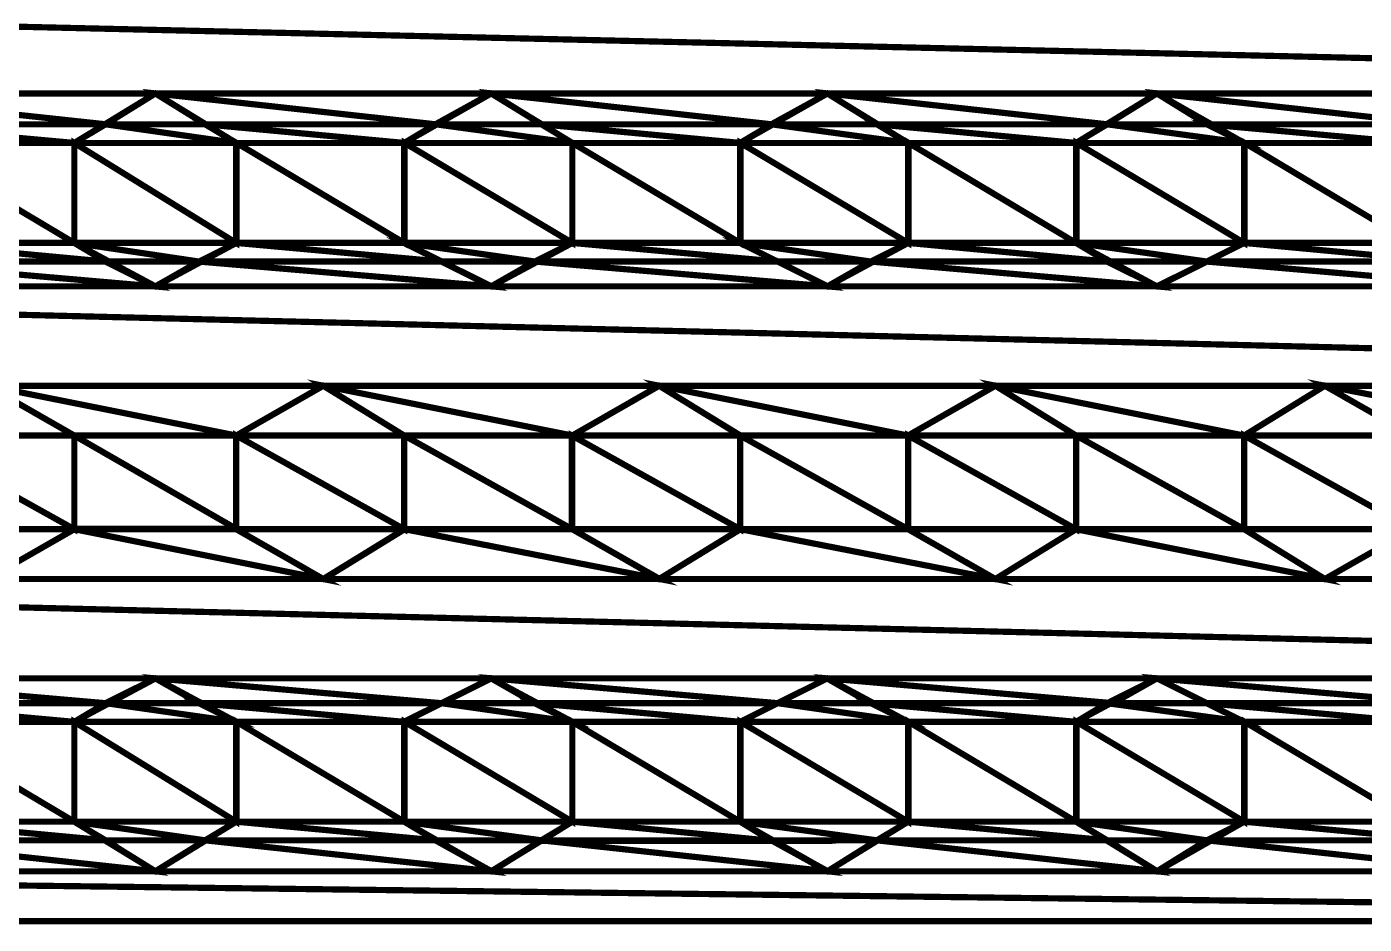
# Model space of a CAD drawing. Header units: metres. Extents: x -593 to 248, y 430 to 1024.
# Drawn here: x -480.43 to -471.31, y 573.08 to 579.19 of the extents above; entities that cross this region are included whole.
import ezdxf

# ---------------------------------------------------------------- set-up
doc = ezdxf.new("R2010")
doc.units = ezdxf.units.M
doc.header["$MEASUREMENT"] = 0
for name, color, linetype in [('C00-00-00-BLACK', 7, 'Continuous'), ('C62-64-65', 252, 'Continuous'), ('C93-95-97', 253, 'Continuous')]:
    doc.layers.add(name, color=color, linetype=linetype)

msp = doc.modelspace()

# ---------------------------------------------------------------- linework, layer by layer
at = {"layer": 'C00-00-00-BLACK', "const_width": 0.0423}
for points in [[(-480.1028, 578.4028), (-479.5498, 578.7398)], [(-479.5498, 578.7398), (-478.9988, 578.4028)], [(-477.8538, 578.4028), (-477.2608, 578.7398)], [(-477.2608, 578.7398), (-476.7078, 578.4028)], [(-475.5638, 578.4028), (-474.9688, 578.7398)], [(-474.9688, 578.7398), (-474.4188, 578.4028)], [(-473.2738, 578.4028), (-472.7228, 578.7398)], [(-472.7228, 578.7398), (-472.1278, 578.4028)], [(-480.1028, 578.4028), (-480.1028, 577.7218)], [(-478.9988, 578.4028), (-478.9988, 577.7218)], [(-477.8538, 578.4028), (-477.8538, 577.7218)], [(-476.7078, 578.4028), (-476.7078, 577.7218)], [(-475.5638, 578.4028), (-475.5638, 577.7218)], [(-474.4188, 578.4028), (-474.4188, 577.7218)], [(-473.2738, 578.4028), (-473.2738, 577.7218)], [(-472.1278, 578.4028), (-472.1278, 577.7218)], [(-480.1028, 577.7218), (-479.5498, 577.4258)], [(-479.5498, 577.4258), (-478.9988, 577.7218)], [(-477.8538, 577.7218), (-477.2608, 577.4258)], [(-477.2608, 577.4258), (-476.7078, 577.7218)], [(-475.5638, 577.7218), (-474.9688, 577.4258)], [(-474.9688, 577.4258), (-474.4188, 577.7218)], [(-473.2738, 577.7218), (-472.7228, 577.4258)], [(-472.7228, 577.4258), (-472.1278, 577.7218)], [(-480.6948, 576.7488), (-480.1028, 576.4098)], [(-478.9988, 576.4098), (-478.4058, 576.7488)], [(-478.4058, 576.7488), (-477.8538, 576.4098)], [(-476.7078, 576.4098), (-476.1158, 576.7488)], [(-476.1158, 576.7488), (-475.5638, 576.4098)], [(-474.4188, 576.4098), (-473.8238, 576.7488)], [(-473.8238, 576.7488), (-473.2738, 576.4098)], [(-472.1278, 576.4098), (-471.5778, 576.7488)], [(-471.5778, 576.7488), (-470.9828, 576.4098)], [(-480.1028, 576.4098), (-480.1028, 575.7718)], [(-478.9988, 576.4098), (-478.9988, 575.7718)], [(-477.8538, 576.4098), (-477.8538, 575.7718)], [(-476.7078, 576.4098), (-476.7078, 575.7718)], [(-475.5638, 576.4098), (-475.5638, 575.7718)], [(-474.4188, 576.4098), (-474.4188, 575.7718)], [(-473.2738, 576.4098), (-473.2738, 575.7718)], [(-472.1278, 576.4098), (-472.1278, 575.7718)], [(-480.6948, 575.4328), (-480.1028, 575.7718)], [(-478.9988, 575.7718), (-478.4058, 575.4328)], [(-478.4058, 575.4328), (-477.8538, 575.7718)], [(-476.7078, 575.7718), (-476.1158, 575.4328)], [(-476.1158, 575.4328), (-475.5638, 575.7718)], [(-474.4188, 575.7718), (-473.8238, 575.4328)], [(-473.8238, 575.4328), (-473.2738, 575.7718)], [(-472.1278, 575.7718), (-471.5778, 575.4328)], [(-471.5778, 575.4328), (-470.9828, 575.7718)], [(-480.1028, 574.4598), (-479.5498, 574.7558)], [(-479.5498, 574.7558), (-478.9988, 574.4598)], [(-477.8538, 574.4598), (-477.2608, 574.7558)], [(-477.2608, 574.7558), (-476.7078, 574.4598)], [(-475.5638, 574.4598), (-474.9688, 574.7558)], [(-474.9688, 574.7558), (-474.4188, 574.4598)], [(-473.2738, 574.4598), (-472.7228, 574.7558)], [(-472.7228, 574.7558), (-472.1278, 574.4598)], [(-480.1028, 574.4598), (-480.1028, 573.7798)], [(-478.9988, 574.4598), (-478.9988, 573.7798)], [(-477.8538, 574.4598), (-477.8538, 573.7798)], [(-476.7078, 574.4598), (-476.7078, 573.7798)], [(-475.5638, 574.4598), (-475.5638, 573.7798)], [(-474.4188, 574.4598), (-474.4188, 573.7798)], [(-473.2738, 574.4598), (-473.2738, 573.7798)], [(-472.1278, 574.4598), (-472.1278, 573.7798)], [(-480.1028, 573.7798), (-479.5498, 573.4418)], [(-479.5498, 573.4418), (-478.9988, 573.7798)], [(-477.8538, 573.7798), (-477.2608, 573.4418)], [(-477.2608, 573.4418), (-476.7078, 573.7798)], [(-475.5638, 573.7798), (-474.9688, 573.4418)], [(-474.9688, 573.4418), (-474.4188, 573.7798)], [(-473.2738, 573.7798), (-472.7228, 573.4418)], [(-472.7228, 573.4418), (-472.1278, 573.7798)], [(-460.9308, 573.1028), (-488.2864, 573.1028)]]:
    msp.add_lwpolyline(points, dxfattribs=at)
at = {"layer": 'C62-64-65', "const_width": 0.0423}
for points in [[(-479.5498, 578.7398), (-479.2108, 578.5298), (-479.8898, 578.5298), (-479.5498, 578.7398)], [(-477.2608, 578.7398), (-476.9188, 578.5298), (-477.6408, 578.5298), (-477.2608, 578.7398)], [(-474.9688, 578.7398), (-474.6318, 578.5298), (-475.3508, 578.5298), (-474.9688, 578.7398)], [(-472.7228, 578.7398), (-472.3828, 578.5298), (-473.0618, 578.5298), (-472.7228, 578.7398)], [(-479.2108, 578.5298), (-479.8898, 578.5298), (-478.9988, 578.4028), (-479.2108, 578.5298)], [(-479.8898, 578.5298), (-478.9988, 578.4028), (-480.1028, 578.4028), (-479.8898, 578.5298)], [(-476.9188, 578.5298), (-477.6398, 578.5298), (-476.7078, 578.4028), (-476.9188, 578.5298)], [(-477.6398, 578.5298), (-476.7078, 578.4028), (-477.8538, 578.4028), (-477.6398, 578.5298)], [(-474.6318, 578.5298), (-475.3508, 578.5298), (-474.4188, 578.4028), (-474.6318, 578.5298)], [(-475.3508, 578.5298), (-474.4188, 578.4028), (-475.5638, 578.4028), (-475.3508, 578.5298)], [(-472.3828, 578.5298), (-473.0618, 578.5298), (-472.1278, 578.4028), (-472.3828, 578.5298)], [(-473.0618, 578.5298), (-472.1278, 578.4028), (-473.2738, 578.4028), (-473.0618, 578.5298)], [(-478.9988, 578.4028), (-480.1028, 578.4028), (-478.9988, 577.7218), (-478.9988, 578.4028)], [(-480.1028, 578.4028), (-478.9988, 577.7218), (-480.1028, 577.7218), (-480.1028, 578.4028)], [(-476.7078, 578.4028), (-477.8508, 578.4028), (-476.7078, 577.7218), (-476.7078, 578.4028)], [(-477.8508, 578.4028), (-476.7078, 577.7218), (-477.8508, 577.7218), (-477.8508, 578.4028)], [(-474.4188, 578.4028), (-475.5618, 578.4028), (-474.4188, 577.7218), (-474.4188, 578.4028)], [(-475.5618, 578.4028), (-474.4188, 577.7218), (-475.5618, 577.7218), (-475.5618, 578.4028)], [(-472.1278, 578.4028), (-473.2708, 578.4028), (-472.1278, 577.7218), (-472.1278, 578.4028)], [(-473.2708, 578.4028), (-472.1278, 577.7218), (-473.2708, 577.7218), (-473.2708, 578.4028)], [(-478.9988, 577.7218), (-480.1028, 577.7218), (-479.2528, 577.5948), (-478.9988, 577.7218)], [(-480.1028, 577.7218), (-479.2528, 577.5948), (-479.8898, 577.5948), (-480.1028, 577.7218)], [(-476.7078, 577.7218), (-477.8538, 577.7218), (-476.9618, 577.5948), (-476.7078, 577.7218)], [(-477.8538, 577.7218), (-476.9618, 577.5948), (-477.5968, 577.5948), (-477.8538, 577.7218)], [(-474.4188, 577.7218), (-475.5638, 577.7218), (-474.6728, 577.5948), (-474.4188, 577.7218)], [(-475.5638, 577.7218), (-474.6728, 577.5948), (-475.3078, 577.5948), (-475.5638, 577.7218)], [(-472.1278, 577.7218), (-473.2738, 577.7218), (-472.3828, 577.5948), (-472.1278, 577.7218)], [(-473.2738, 577.7218), (-472.3828, 577.5948), (-473.0618, 577.5948), (-473.2738, 577.7218)], [(-479.8898, 577.5948), (-479.2528, 577.5948), (-479.5498, 577.4258), (-479.8898, 577.5948)], [(-477.5998, 577.5948), (-476.9648, 577.5948), (-477.2608, 577.4258), (-477.5998, 577.5948)], [(-475.3078, 577.5948), (-474.6728, 577.5948), (-474.9688, 577.4258), (-475.3078, 577.5948)], [(-473.0618, 577.5948), (-472.3828, 577.5948), (-472.7228, 577.4258), (-473.0618, 577.5948)], [(-480.6948, 576.7488), (-480.1028, 576.4098), (-481.2478, 576.4098), (-480.6948, 576.7488)], [(-478.4058, 576.7488), (-477.8538, 576.4098), (-478.9988, 576.4098), (-478.4058, 576.7488)], [(-476.1158, 576.7488), (-475.5638, 576.4098), (-476.7078, 576.4098), (-476.1158, 576.7488)], [(-473.8238, 576.7488), (-473.2738, 576.4098), (-474.4188, 576.4098), (-473.8238, 576.7488)], [(-471.5778, 576.7488), (-470.9828, 576.4098), (-472.1278, 576.4098), (-471.5778, 576.7488)], [(-480.1028, 576.4098), (-481.2478, 576.4098), (-480.1028, 575.7718), (-480.1028, 576.4098)], [(-481.2478, 576.4098), (-480.1028, 575.7718), (-481.2478, 575.7718), (-481.2478, 576.4098)], [(-477.8538, 576.4098), (-478.9988, 576.4098), (-477.8538, 575.7718), (-477.8538, 576.4098)], [(-478.9988, 576.4098), (-477.8538, 575.7718), (-478.9988, 575.7718), (-478.9988, 576.4098)], [(-475.5638, 576.4098), (-476.7108, 576.4098), (-475.5638, 575.7718), (-475.5638, 576.4098)], [(-476.7108, 576.4098), (-475.5638, 575.7718), (-476.7108, 575.7718), (-476.7108, 576.4098)], [(-473.2738, 576.4098), (-474.4188, 576.4098), (-473.2738, 575.7718), (-473.2738, 576.4098)], [(-474.4188, 576.4098), (-473.2738, 575.7718), (-474.4188, 575.7718), (-474.4188, 576.4098)], [(-470.9828, 576.4098), (-472.1278, 576.4098), (-470.9828, 575.7718), (-470.9828, 576.4098)], [(-472.1278, 576.4098), (-470.9828, 575.7718), (-472.1278, 575.7718), (-472.1278, 576.4098)], [(-481.2478, 575.7718), (-480.1028, 575.7718), (-480.6948, 575.4328), (-481.2478, 575.7718)], [(-478.9988, 575.7718), (-477.8538, 575.7718), (-478.4058, 575.4328), (-478.9988, 575.7718)], [(-476.7078, 575.7718), (-475.5638, 575.7718), (-476.1158, 575.4328), (-476.7078, 575.7718)], [(-474.4188, 575.7718), (-473.2738, 575.7718), (-473.8238, 575.4328), (-474.4188, 575.7718)], [(-472.1278, 575.7718), (-470.9828, 575.7718), (-471.5778, 575.4328), (-472.1278, 575.7718)], [(-479.5498, 574.7558), (-479.2528, 574.5868), (-479.8898, 574.5868), (-479.5498, 574.7558)], [(-477.2608, 574.7558), (-476.9648, 574.5868), (-477.5998, 574.5868), (-477.2608, 574.7558)], [(-474.9688, 574.7558), (-474.6728, 574.5868), (-475.3078, 574.5868), (-474.9688, 574.7558)], [(-472.7228, 574.7558), (-472.3828, 574.5868), (-473.0618, 574.5868), (-472.7228, 574.7558)], [(-479.2528, 574.5868), (-479.8888, 574.5868), (-478.9968, 574.4598), (-479.2528, 574.5868)], [(-479.8888, 574.5868), (-478.9968, 574.4598), (-480.0998, 574.4598), (-479.8888, 574.5868)], [(-477.5998, 574.5868), (-476.7108, 574.4598), (-477.8558, 574.4598), (-477.5998, 574.5868)], [(-476.9648, 574.5868), (-477.5998, 574.5868), (-476.7108, 574.4598), (-476.9648, 574.5868)], [(-475.3078, 574.5868), (-474.4188, 574.4598), (-475.5638, 574.4598), (-475.3078, 574.5868)], [(-474.6728, 574.5868), (-475.3078, 574.5868), (-474.4188, 574.4598), (-474.6728, 574.5868)], [(-472.3828, 574.5868), (-473.0618, 574.5868), (-472.1278, 574.4598), (-472.3828, 574.5868)], [(-473.0618, 574.5868), (-472.1278, 574.4598), (-473.2738, 574.4598), (-473.0618, 574.5868)], [(-480.1028, 574.4598), (-478.9988, 573.7798), (-480.1028, 573.7798), (-480.1028, 574.4598)], [(-477.8508, 574.4598), (-476.7078, 573.7798), (-477.8508, 573.7798), (-477.8508, 574.4598)], [(-475.5618, 574.4598), (-474.4188, 573.7798), (-475.5618, 573.7798), (-475.5618, 574.4598)], [(-473.2708, 574.4598), (-472.1278, 573.7798), (-473.2708, 573.7798), (-473.2708, 574.4598)], [(-478.9988, 574.4598), (-480.1028, 574.4598), (-478.9988, 573.7798), (-478.9988, 574.4598)], [(-476.7078, 574.4598), (-477.8508, 574.4598), (-476.7078, 573.7798), (-476.7078, 574.4598)], [(-474.4188, 574.4598), (-475.5618, 574.4598), (-474.4188, 573.7798), (-474.4188, 574.4598)], [(-472.1278, 574.4598), (-473.2708, 574.4598), (-472.1278, 573.7798), (-472.1278, 574.4598)], [(-478.9988, 573.7798), (-480.1028, 573.7798), (-479.2108, 573.6528), (-478.9988, 573.7798)], [(-480.1028, 573.7798), (-479.2108, 573.6528), (-479.8898, 573.6528), (-480.1028, 573.7798)], [(-476.7078, 573.7798), (-477.8538, 573.7798), (-476.9188, 573.6528), (-476.7078, 573.7798)], [(-477.8538, 573.7798), (-476.9188, 573.6528), (-477.6398, 573.6528), (-477.8538, 573.7798)], [(-474.4188, 573.7798), (-475.5638, 573.7798), (-474.6318, 573.6528), (-474.4188, 573.7798)], [(-475.5638, 573.7798), (-474.6318, 573.6528), (-475.3508, 573.6528), (-475.5638, 573.7798)], [(-472.1278, 573.7798), (-473.2738, 573.7798), (-472.3828, 573.6528), (-472.1278, 573.7798)], [(-473.2738, 573.7798), (-472.3828, 573.6528), (-473.0618, 573.6528), (-473.2738, 573.7798)], [(-479.8898, 573.6528), (-479.2108, 573.6528), (-479.5498, 573.4418), (-479.8898, 573.6528)], [(-477.6408, 573.6528), (-476.9188, 573.6528), (-477.2608, 573.4418), (-477.6408, 573.6528)], [(-475.3508, 573.6528), (-474.6318, 573.6528), (-474.9688, 573.4418), (-475.3508, 573.6528)], [(-473.0618, 573.6528), (-472.3828, 573.6528), (-472.7228, 573.4418), (-473.0618, 573.6528)]]:
    msp.add_lwpolyline(points, close=True, dxfattribs=at)
at = {"layer": 'C62-64-65'}
for points in [[(-479.5498, 578.7398), (-479.2108, 578.5298), (-479.8898, 578.5298), (-479.5498, 578.7398)], [(-477.2608, 578.7398), (-476.9188, 578.5298), (-477.6408, 578.5298), (-477.2608, 578.7398)], [(-474.9688, 578.7398), (-474.6318, 578.5298), (-475.3508, 578.5298), (-474.9688, 578.7398)], [(-472.7228, 578.7398), (-472.3828, 578.5298), (-473.0618, 578.5298), (-472.7228, 578.7398)], [(-479.8898, 578.5298), (-478.9988, 578.4028), (-480.1028, 578.4028), (-479.8898, 578.5298)], [(-479.2108, 578.5298), (-479.8898, 578.5298), (-478.9988, 578.4028), (-479.2108, 578.5298)], [(-477.6398, 578.5298), (-476.7078, 578.4028), (-477.8538, 578.4028), (-477.6398, 578.5298)], [(-476.9188, 578.5298), (-477.6398, 578.5298), (-476.7078, 578.4028), (-476.9188, 578.5298)], [(-475.3508, 578.5298), (-474.4188, 578.4028), (-475.5638, 578.4028), (-475.3508, 578.5298)], [(-474.6318, 578.5298), (-475.3508, 578.5298), (-474.4188, 578.4028), (-474.6318, 578.5298)], [(-473.0618, 578.5298), (-472.1278, 578.4028), (-473.2738, 578.4028), (-473.0618, 578.5298)], [(-472.3828, 578.5298), (-473.0618, 578.5298), (-472.1278, 578.4028), (-472.3828, 578.5298)], [(-478.9988, 578.4028), (-480.1028, 578.4028), (-478.9988, 577.7218), (-478.9988, 578.4028)], [(-480.1028, 578.4028), (-478.9988, 577.7218), (-480.1028, 577.7218), (-480.1028, 578.4028)], [(-476.7078, 578.4028), (-477.8508, 578.4028), (-476.7078, 577.7218), (-476.7078, 578.4028)], [(-477.8508, 578.4028), (-476.7078, 577.7218), (-477.8508, 577.7218), (-477.8508, 578.4028)], [(-474.4188, 578.4028), (-475.5618, 578.4028), (-474.4188, 577.7218), (-474.4188, 578.4028)], [(-475.5618, 578.4028), (-474.4188, 577.7218), (-475.5618, 577.7218), (-475.5618, 578.4028)], [(-472.1278, 578.4028), (-473.2708, 578.4028), (-472.1278, 577.7218), (-472.1278, 578.4028)], [(-473.2708, 578.4028), (-472.1278, 577.7218), (-473.2708, 577.7218), (-473.2708, 578.4028)], [(-478.9988, 577.7218), (-480.1028, 577.7218), (-479.2528, 577.5948), (-478.9988, 577.7218)], [(-480.1028, 577.7218), (-479.2528, 577.5948), (-479.8898, 577.5948), (-480.1028, 577.7218)], [(-476.7078, 577.7218), (-477.8538, 577.7218), (-476.9618, 577.5948), (-476.7078, 577.7218)], [(-477.8538, 577.7218), (-476.9618, 577.5948), (-477.5968, 577.5948), (-477.8538, 577.7218)], [(-474.4188, 577.7218), (-475.5638, 577.7218), (-474.6728, 577.5948), (-474.4188, 577.7218)], [(-475.5638, 577.7218), (-474.6728, 577.5948), (-475.3078, 577.5948), (-475.5638, 577.7218)], [(-472.1278, 577.7218), (-473.2738, 577.7218), (-472.3828, 577.5948), (-472.1278, 577.7218)], [(-473.2738, 577.7218), (-472.3828, 577.5948), (-473.0618, 577.5948), (-473.2738, 577.7218)], [(-479.8898, 577.5948), (-479.2528, 577.5948), (-479.5498, 577.4258), (-479.8898, 577.5948)], [(-477.5998, 577.5948), (-476.9648, 577.5948), (-477.2608, 577.4258), (-477.5998, 577.5948)], [(-475.3078, 577.5948), (-474.6728, 577.5948), (-474.9688, 577.4258), (-475.3078, 577.5948)], [(-473.0618, 577.5948), (-472.3828, 577.5948), (-472.7228, 577.4258), (-473.0618, 577.5948)], [(-480.6948, 576.7488), (-480.1028, 576.4098), (-481.2478, 576.4098), (-480.6948, 576.7488)], [(-478.4058, 576.7488), (-477.8538, 576.4098), (-478.9988, 576.4098), (-478.4058, 576.7488)], [(-476.1158, 576.7488), (-475.5638, 576.4098), (-476.7078, 576.4098), (-476.1158, 576.7488)], [(-473.8238, 576.7488), (-473.2738, 576.4098), (-474.4188, 576.4098), (-473.8238, 576.7488)], [(-471.5778, 576.7488), (-470.9828, 576.4098), (-472.1278, 576.4098), (-471.5778, 576.7488)], [(-480.1028, 576.4098), (-481.2478, 576.4098), (-480.1028, 575.7718), (-480.1028, 576.4098)], [(-481.2478, 576.4098), (-480.1028, 575.7718), (-481.2478, 575.7718), (-481.2478, 576.4098)], [(-477.8538, 576.4098), (-478.9988, 576.4098), (-477.8538, 575.7718), (-477.8538, 576.4098)], [(-478.9988, 576.4098), (-477.8538, 575.7718), (-478.9988, 575.7718), (-478.9988, 576.4098)], [(-475.5638, 576.4098), (-476.7108, 576.4098), (-475.5638, 575.7718), (-475.5638, 576.4098)], [(-476.7108, 576.4098), (-475.5638, 575.7718), (-476.7108, 575.7718), (-476.7108, 576.4098)], [(-473.2738, 576.4098), (-474.4188, 576.4098), (-473.2738, 575.7718), (-473.2738, 576.4098)], [(-474.4188, 576.4098), (-473.2738, 575.7718), (-474.4188, 575.7718), (-474.4188, 576.4098)], [(-470.9828, 576.4098), (-472.1278, 576.4098), (-470.9828, 575.7718), (-470.9828, 576.4098)], [(-472.1278, 576.4098), (-470.9828, 575.7718), (-472.1278, 575.7718), (-472.1278, 576.4098)], [(-481.2478, 575.7718), (-480.1028, 575.7718), (-480.6948, 575.4328), (-481.2478, 575.7718)], [(-478.9988, 575.7718), (-477.8538, 575.7718), (-478.4058, 575.4328), (-478.9988, 575.7718)], [(-476.7078, 575.7718), (-475.5638, 575.7718), (-476.1158, 575.4328), (-476.7078, 575.7718)], [(-474.4188, 575.7718), (-473.2738, 575.7718), (-473.8238, 575.4328), (-474.4188, 575.7718)], [(-472.1278, 575.7718), (-470.9828, 575.7718), (-471.5778, 575.4328), (-472.1278, 575.7718)], [(-479.5498, 574.7558), (-479.2528, 574.5868), (-479.8898, 574.5868), (-479.5498, 574.7558)], [(-477.2608, 574.7558), (-476.9648, 574.5868), (-477.5998, 574.5868), (-477.2608, 574.7558)], [(-474.9688, 574.7558), (-474.6728, 574.5868), (-475.3078, 574.5868), (-474.9688, 574.7558)], [(-472.7228, 574.7558), (-472.3828, 574.5868), (-473.0618, 574.5868), (-472.7228, 574.7558)], [(-479.8888, 574.5868), (-478.9968, 574.4598), (-480.0998, 574.4598), (-479.8888, 574.5868)], [(-479.2528, 574.5868), (-479.8888, 574.5868), (-478.9968, 574.4598), (-479.2528, 574.5868)], [(-477.5998, 574.5868), (-476.7108, 574.4598), (-477.8558, 574.4598), (-477.5998, 574.5868)], [(-476.9648, 574.5868), (-477.5998, 574.5868), (-476.7108, 574.4598), (-476.9648, 574.5868)], [(-475.3078, 574.5868), (-474.4188, 574.4598), (-475.5638, 574.4598), (-475.3078, 574.5868)], [(-474.6728, 574.5868), (-475.3078, 574.5868), (-474.4188, 574.4598), (-474.6728, 574.5868)], [(-473.0618, 574.5868), (-472.1278, 574.4598), (-473.2738, 574.4598), (-473.0618, 574.5868)], [(-472.3828, 574.5868), (-473.0618, 574.5868), (-472.1278, 574.4598), (-472.3828, 574.5868)], [(-478.9988, 574.4598), (-480.1028, 574.4598), (-478.9988, 573.7798), (-478.9988, 574.4598)], [(-480.1028, 574.4598), (-478.9988, 573.7798), (-480.1028, 573.7798), (-480.1028, 574.4598)], [(-476.7078, 574.4598), (-477.8508, 574.4598), (-476.7078, 573.7798), (-476.7078, 574.4598)], [(-477.8508, 574.4598), (-476.7078, 573.7798), (-477.8508, 573.7798), (-477.8508, 574.4598)], [(-474.4188, 574.4598), (-475.5618, 574.4598), (-474.4188, 573.7798), (-474.4188, 574.4598)], [(-475.5618, 574.4598), (-474.4188, 573.7798), (-475.5618, 573.7798), (-475.5618, 574.4598)], [(-472.1278, 574.4598), (-473.2708, 574.4598), (-472.1278, 573.7798), (-472.1278, 574.4598)], [(-473.2708, 574.4598), (-472.1278, 573.7798), (-473.2708, 573.7798), (-473.2708, 574.4598)], [(-478.9988, 573.7798), (-480.1028, 573.7798), (-479.2108, 573.6528), (-478.9988, 573.7798)], [(-480.1028, 573.7798), (-479.2108, 573.6528), (-479.8898, 573.6528), (-480.1028, 573.7798)], [(-476.7078, 573.7798), (-477.8538, 573.7798), (-476.9188, 573.6528), (-476.7078, 573.7798)], [(-477.8538, 573.7798), (-476.9188, 573.6528), (-477.6398, 573.6528), (-477.8538, 573.7798)], [(-474.4188, 573.7798), (-475.5638, 573.7798), (-474.6318, 573.6528), (-474.4188, 573.7798)], [(-475.5638, 573.7798), (-474.6318, 573.6528), (-475.3508, 573.6528), (-475.5638, 573.7798)], [(-472.1278, 573.7798), (-473.2738, 573.7798), (-472.3828, 573.6528), (-472.1278, 573.7798)], [(-473.2738, 573.7798), (-472.3828, 573.6528), (-473.0618, 573.6528), (-473.2738, 573.7798)], [(-479.8898, 573.6528), (-479.2108, 573.6528), (-479.5498, 573.4418), (-479.8898, 573.6528)], [(-477.6408, 573.6528), (-476.9188, 573.6528), (-477.2608, 573.4418), (-477.6408, 573.6528)], [(-475.3508, 573.6528), (-474.6318, 573.6528), (-474.9688, 573.4418), (-475.3508, 573.6528)], [(-473.0618, 573.6528), (-472.3828, 573.6528), (-472.7228, 573.4418), (-473.0618, 573.6528)]]:
    msp.add_lwpolyline(points, close=True, dxfattribs=at)
at = {"layer": 'C93-95-97', "const_width": 0.0423}
for points in [[(-488.2864, 579.3758), (-460.9308, 578.7398), (-488.2864, 578.7398), (-488.2864, 579.3758)], [(-460.9308, 579.3758), (-488.2864, 579.3758), (-460.9308, 578.7398), (-460.9308, 579.3758)], [(-479.5498, 578.7398), (-481.8408, 578.7398), (-479.8888, 578.5298), (-479.5498, 578.7398)], [(-481.8408, 578.7398), (-479.8888, 578.5298), (-481.4998, 578.5298), (-481.8408, 578.7398)], [(-477.2608, 578.7398), (-479.5498, 578.7398), (-477.6408, 578.5298), (-477.2608, 578.7398)], [(-479.5498, 578.7398), (-477.6408, 578.5298), (-479.2108, 578.5298), (-479.5498, 578.7398)], [(-474.9688, 578.7398), (-477.2578, 578.7398), (-475.3508, 578.5298), (-474.9688, 578.7398)], [(-477.2578, 578.7398), (-475.3508, 578.5298), (-476.9188, 578.5298), (-477.2578, 578.7398)], [(-472.7228, 578.7398), (-474.9688, 578.7398), (-473.0618, 578.5298), (-472.7228, 578.7398)], [(-474.9688, 578.7398), (-473.0618, 578.5298), (-474.6318, 578.5298), (-474.9688, 578.7398)], [(-470.4308, 578.7398), (-472.7198, 578.7398), (-470.8128, 578.5298), (-470.4308, 578.7398)], [(-472.7198, 578.7398), (-470.8128, 578.5298), (-472.3828, 578.5298), (-472.7198, 578.7398)], [(-479.8898, 578.5298), (-481.5018, 578.5298), (-480.1028, 578.4028), (-479.8898, 578.5298)], [(-481.5018, 578.5298), (-480.1028, 578.4028), (-481.2478, 578.4028), (-481.5018, 578.5298)], [(-477.6408, 578.5298), (-479.2108, 578.5298), (-477.8538, 578.4028), (-477.6408, 578.5298)], [(-479.2108, 578.5298), (-477.8538, 578.4028), (-478.9988, 578.4028), (-479.2108, 578.5298)], [(-475.3508, 578.5298), (-476.9188, 578.5298), (-475.5618, 578.4028), (-475.3508, 578.5298)], [(-476.9188, 578.5298), (-475.5618, 578.4028), (-476.7078, 578.4028), (-476.9188, 578.5298)], [(-473.0618, 578.5298), (-474.6318, 578.5298), (-473.2738, 578.4028), (-473.0618, 578.5298)], [(-474.6318, 578.5298), (-473.2738, 578.4028), (-474.4188, 578.4028), (-474.6318, 578.5298)], [(-470.8128, 578.5298), (-472.3828, 578.5298), (-470.9828, 578.4028), (-470.8128, 578.5298)], [(-472.3828, 578.5298), (-470.9828, 578.4028), (-472.1278, 578.4028), (-472.3828, 578.5298)], [(-480.1028, 578.4028), (-481.2458, 578.4028), (-480.1028, 577.7218), (-480.1028, 578.4028)], [(-481.2458, 578.4028), (-480.1028, 577.7218), (-481.2458, 577.7218), (-481.2458, 578.4028)], [(-477.8538, 578.4028), (-478.9968, 578.4028), (-477.8538, 577.7218), (-477.8538, 578.4028)], [(-478.9968, 578.4028), (-477.8538, 577.7218), (-478.9968, 577.7218), (-478.9968, 578.4028)], [(-475.5638, 578.4028), (-476.7078, 578.4028), (-475.5638, 577.7218), (-475.5638, 578.4028)], [(-476.7078, 578.4028), (-475.5638, 577.7218), (-476.7078, 577.7218), (-476.7078, 578.4028)], [(-473.2738, 578.4028), (-474.4158, 578.4028), (-473.2738, 577.7218), (-473.2738, 578.4028)], [(-474.4158, 578.4028), (-473.2738, 577.7218), (-474.4158, 577.7218), (-474.4158, 578.4028)], [(-470.9828, 578.4028), (-472.1248, 578.4028), (-470.9828, 577.7218), (-470.9828, 578.4028)], [(-472.1248, 578.4028), (-470.9828, 577.7218), (-472.1248, 577.7218), (-472.1248, 578.4028)], [(-480.1028, 577.7218), (-481.2478, 577.7218), (-479.8898, 577.5948), (-480.1028, 577.7218)], [(-481.2478, 577.7218), (-479.8898, 577.5948), (-481.5018, 577.5948), (-481.2478, 577.7218)], [(-477.8538, 577.7218), (-478.9988, 577.7218), (-477.5998, 577.5948), (-477.8538, 577.7218)], [(-478.9988, 577.7218), (-477.5998, 577.5948), (-479.2528, 577.5948), (-478.9988, 577.7218)], [(-475.5638, 577.7218), (-476.7078, 577.7218), (-475.3078, 577.5948), (-475.5638, 577.7218)], [(-476.7078, 577.7218), (-475.3078, 577.5948), (-476.9648, 577.5948), (-476.7078, 577.7218)], [(-473.2738, 577.7218), (-474.4188, 577.7218), (-473.0618, 577.5948), (-473.2738, 577.7218)], [(-474.4188, 577.7218), (-473.0618, 577.5948), (-474.6728, 577.5948), (-474.4188, 577.7218)], [(-470.9828, 577.7218), (-472.1278, 577.7218), (-470.7708, 577.5948), (-470.9828, 577.7218)], [(-472.1278, 577.7218), (-470.7708, 577.5948), (-472.3828, 577.5948), (-472.1278, 577.7218)], [(-479.8898, 577.5948), (-481.5018, 577.5948), (-479.5528, 577.4258), (-479.8898, 577.5948)], [(-481.5018, 577.5948), (-479.5528, 577.4258), (-481.8408, 577.4258), (-481.5018, 577.5948)], [(-477.5998, 577.5948), (-479.2528, 577.5948), (-477.2578, 577.4258), (-477.5998, 577.5948)], [(-479.2528, 577.5948), (-477.2578, 577.4258), (-479.5498, 577.4258), (-479.2528, 577.5948)], [(-475.3078, 577.5948), (-476.9618, 577.5948), (-474.9658, 577.4258), (-475.3078, 577.5948)], [(-476.9618, 577.5948), (-474.9658, 577.4258), (-477.2578, 577.4258), (-476.9618, 577.5948)], [(-473.0618, 577.5948), (-474.6728, 577.5948), (-472.7228, 577.4258), (-473.0618, 577.5948)], [(-474.6728, 577.5948), (-472.7228, 577.4258), (-474.9688, 577.4258), (-474.6728, 577.5948)], [(-470.7708, 577.5948), (-472.3828, 577.5948), (-470.4308, 577.4258), (-470.7708, 577.5948)], [(-472.3828, 577.5948), (-470.4308, 577.4258), (-472.7198, 577.4258), (-472.3828, 577.5948)], [(-488.2864, 577.4258), (-460.9308, 576.7488), (-488.2864, 576.7488), (-488.2864, 577.4258)], [(-460.9308, 577.4258), (-488.2864, 577.4258), (-460.9308, 576.7488), (-460.9308, 577.4258)], [(-480.6948, 576.7488), (-478.9988, 576.4098), (-480.1028, 576.4098), (-480.6948, 576.7488)], [(-478.4058, 576.7488), (-476.7078, 576.4098), (-477.8538, 576.4098), (-478.4058, 576.7488)], [(-476.1158, 576.7488), (-474.4188, 576.4098), (-475.5618, 576.4098), (-476.1158, 576.7488)], [(-473.8238, 576.7488), (-472.1278, 576.4098), (-473.2738, 576.4098), (-473.8238, 576.7488)], [(-471.5778, 576.7488), (-469.8358, 576.4098), (-470.9828, 576.4098), (-471.5778, 576.7488)], [(-478.4058, 576.7488), (-480.6948, 576.7488), (-478.9988, 576.4098), (-478.4058, 576.7488)], [(-476.1158, 576.7488), (-478.4058, 576.7488), (-476.7078, 576.4098), (-476.1158, 576.7488)], [(-473.8238, 576.7488), (-476.1158, 576.7488), (-474.4188, 576.4098), (-473.8238, 576.7488)], [(-471.5778, 576.7488), (-473.8238, 576.7488), (-472.1278, 576.4098), (-471.5778, 576.7488)], [(-469.2858, 576.7488), (-471.5778, 576.7488), (-469.8358, 576.4098), (-469.2858, 576.7488)], [(-478.9988, 576.4098), (-480.1028, 576.4098), (-478.9988, 575.7748), (-478.9988, 576.4098)], [(-480.1028, 576.4098), (-478.9988, 575.7748), (-480.1028, 575.7748), (-480.1028, 576.4098)], [(-476.7078, 576.4098), (-477.8538, 576.4098), (-476.7078, 575.7718), (-476.7078, 576.4098)], [(-477.8538, 576.4098), (-476.7078, 575.7718), (-477.8538, 575.7718), (-477.8538, 576.4098)], [(-474.4188, 576.4098), (-475.5638, 576.4098), (-474.4188, 575.7718), (-474.4188, 576.4098)], [(-475.5638, 576.4098), (-474.4188, 575.7718), (-475.5638, 575.7718), (-475.5638, 576.4098)], [(-472.1278, 576.4098), (-473.2738, 576.4098), (-472.1278, 575.7718), (-472.1278, 576.4098)], [(-473.2738, 576.4098), (-472.1278, 575.7718), (-473.2738, 575.7718), (-473.2738, 576.4098)], [(-480.1028, 575.7718), (-478.4058, 575.4328), (-480.6948, 575.4328), (-480.1028, 575.7718)], [(-478.9988, 575.7718), (-480.1028, 575.7718), (-478.4058, 575.4328), (-478.9988, 575.7718)], [(-477.8508, 575.7718), (-476.1128, 575.4328), (-478.4028, 575.4328), (-477.8508, 575.7718)], [(-476.7078, 575.7718), (-477.8508, 575.7718), (-476.1128, 575.4328), (-476.7078, 575.7718)], [(-475.5618, 575.7718), (-473.8238, 575.4328), (-476.1158, 575.4328), (-475.5618, 575.7718)], [(-474.4188, 575.7718), (-475.5618, 575.7718), (-473.8238, 575.4328), (-474.4188, 575.7718)], [(-473.2738, 575.7718), (-471.5778, 575.4328), (-473.8238, 575.4328), (-473.2738, 575.7718)], [(-472.1278, 575.7718), (-473.2738, 575.7718), (-471.5778, 575.4328), (-472.1278, 575.7718)], [(-470.9828, 575.7718), (-469.2858, 575.4328), (-471.5778, 575.4328), (-470.9828, 575.7718)], [(-488.2864, 575.4328), (-460.9308, 574.7558), (-488.2864, 574.7558), (-488.2864, 575.4328)], [(-460.9308, 575.4328), (-488.2864, 575.4328), (-460.9308, 574.7558), (-460.9308, 575.4328)], [(-479.5498, 574.7558), (-481.8408, 574.7558), (-479.8898, 574.5868), (-479.5498, 574.7558)], [(-481.8408, 574.7558), (-479.8898, 574.5868), (-481.5018, 574.5868), (-481.8408, 574.7558)], [(-477.2608, 574.7558), (-479.5498, 574.7558), (-477.5998, 574.5868), (-477.2608, 574.7558)], [(-479.5498, 574.7558), (-477.5998, 574.5868), (-479.2528, 574.5868), (-479.5498, 574.7558)], [(-474.9688, 574.7558), (-477.2578, 574.7558), (-475.3078, 574.5868), (-474.9688, 574.7558)], [(-477.2578, 574.7558), (-475.3078, 574.5868), (-476.9618, 574.5868), (-477.2578, 574.7558)], [(-472.7228, 574.7558), (-474.9718, 574.7558), (-473.0218, 574.5868), (-472.7228, 574.7558)], [(-474.9718, 574.7558), (-473.0218, 574.5868), (-474.6758, 574.5868), (-474.9718, 574.7558)], [(-470.4308, 574.7558), (-472.7228, 574.7558), (-470.7708, 574.5868), (-470.4308, 574.7558)], [(-472.7228, 574.7558), (-470.7708, 574.5868), (-472.3828, 574.5868), (-472.7228, 574.7558)], [(-479.8898, 574.5868), (-481.5018, 574.5868), (-480.1028, 574.4598), (-479.8898, 574.5868)], [(-481.5018, 574.5868), (-480.1028, 574.4598), (-481.2478, 574.4598), (-481.5018, 574.5868)], [(-477.5998, 574.5868), (-479.2528, 574.5868), (-477.8538, 574.4598), (-477.5998, 574.5868)], [(-479.2528, 574.5868), (-477.8538, 574.4598), (-478.9988, 574.4598), (-479.2528, 574.5868)], [(-475.3078, 574.5868), (-476.9618, 574.5868), (-475.5618, 574.4598), (-475.3078, 574.5868)], [(-476.9618, 574.5868), (-475.5618, 574.4598), (-476.7078, 574.4598), (-476.9618, 574.5868)], [(-473.0618, 574.5868), (-474.6728, 574.5868), (-473.2738, 574.4598), (-473.0618, 574.5868)], [(-474.6728, 574.5868), (-473.2738, 574.4598), (-474.4188, 574.4598), (-474.6728, 574.5868)], [(-470.7708, 574.5868), (-472.3828, 574.5868), (-470.9828, 574.4598), (-470.7708, 574.5868)], [(-472.3828, 574.5868), (-470.9828, 574.4598), (-472.1278, 574.4598), (-472.3828, 574.5868)], [(-481.2458, 574.4598), (-480.1028, 573.7798), (-481.2458, 573.7798), (-481.2458, 574.4598)], [(-478.9968, 574.4598), (-477.8538, 573.7798), (-478.9968, 573.7798), (-478.9968, 574.4598)], [(-476.7078, 574.4598), (-475.5638, 573.7798), (-476.7078, 573.7798), (-476.7078, 574.4598)], [(-474.4158, 574.4598), (-473.2738, 573.7798), (-474.4158, 573.7798), (-474.4158, 574.4598)], [(-472.1248, 574.4598), (-470.9828, 573.7798), (-472.1248, 573.7798), (-472.1248, 574.4598)], [(-480.1028, 574.4598), (-481.2458, 574.4598), (-480.1028, 573.7798), (-480.1028, 574.4598)], [(-477.8538, 574.4598), (-478.9968, 574.4598), (-477.8538, 573.7798), (-477.8538, 574.4598)], [(-475.5638, 574.4598), (-476.7078, 574.4598), (-475.5638, 573.7798), (-475.5638, 574.4598)], [(-473.2738, 574.4598), (-474.4158, 574.4598), (-473.2738, 573.7798), (-473.2738, 574.4598)], [(-470.9828, 574.4598), (-472.1248, 574.4598), (-470.9828, 573.7798), (-470.9828, 574.4598)], [(-480.1028, 573.7798), (-481.2478, 573.7798), (-479.8898, 573.6528), (-480.1028, 573.7798)], [(-481.2478, 573.7798), (-479.8898, 573.6528), (-481.5018, 573.6528), (-481.2478, 573.7798)], [(-477.8538, 573.7798), (-478.9988, 573.7798), (-477.6408, 573.6528), (-477.8538, 573.7798)], [(-478.9988, 573.7798), (-477.6408, 573.6528), (-479.2108, 573.6528), (-478.9988, 573.7798)], [(-475.5638, 573.7798), (-476.7078, 573.7798), (-475.3508, 573.6498), (-475.5638, 573.7798)], [(-476.7078, 573.7798), (-475.3508, 573.6498), (-476.9188, 573.6498), (-476.7078, 573.7798)], [(-473.2738, 573.7798), (-474.4188, 573.7798), (-473.0618, 573.6528), (-473.2738, 573.7798)], [(-474.4188, 573.7798), (-473.0618, 573.6528), (-474.6318, 573.6528), (-474.4188, 573.7798)], [(-470.9828, 573.7798), (-472.1278, 573.7798), (-470.7708, 573.6528), (-470.9828, 573.7798)], [(-472.1278, 573.7798), (-470.7708, 573.6528), (-472.3828, 573.6528), (-472.1278, 573.7798)], [(-481.5018, 573.6528), (-479.5498, 573.4418), (-481.8408, 573.4418), (-481.5018, 573.6528)], [(-479.8898, 573.6528), (-481.5018, 573.6528), (-479.5498, 573.4418), (-479.8898, 573.6528)], [(-479.2108, 573.6528), (-477.2578, 573.4418), (-479.5498, 573.4418), (-479.2108, 573.6528)], [(-477.6408, 573.6528), (-479.2108, 573.6528), (-477.2578, 573.4418), (-477.6408, 573.6528)], [(-476.9188, 573.6528), (-474.9658, 573.4418), (-477.2578, 573.4418), (-476.9188, 573.6528)], [(-475.3508, 573.6528), (-476.9188, 573.6528), (-474.9658, 573.4418), (-475.3508, 573.6528)], [(-474.6318, 573.6528), (-472.7198, 573.4418), (-474.9688, 573.4418), (-474.6318, 573.6528)], [(-473.0618, 573.6528), (-474.6318, 573.6528), (-472.7198, 573.4418), (-473.0618, 573.6528)], [(-472.3828, 573.6528), (-470.4298, 573.4418), (-472.7198, 573.4418), (-472.3828, 573.6528)], [(-470.7708, 573.6528), (-472.3828, 573.6528), (-470.4298, 573.4418), (-470.7708, 573.6528)], [(-488.2864, 573.4418), (-460.9308, 573.1028), (-488.2864, 573.1028), (-488.2864, 573.4418)], [(-460.9308, 573.4418), (-488.2864, 573.4418), (-460.9308, 573.1028), (-460.9308, 573.4418)]]:
    msp.add_lwpolyline(points, close=True, dxfattribs=at)
at = {"layer": 'C93-95-97'}
for points in [[(-460.9308, 579.3758), (-488.2864, 579.3758), (-460.9308, 578.7398), (-460.9308, 579.3758)], [(-488.2864, 579.3758), (-460.9308, 578.7398), (-488.2864, 578.7398), (-488.2864, 579.3758)], [(-479.5498, 578.7398), (-481.8408, 578.7398), (-479.8888, 578.5298), (-479.5498, 578.7398)], [(-481.8408, 578.7398), (-479.8888, 578.5298), (-481.4998, 578.5298), (-481.8408, 578.7398)], [(-477.2608, 578.7398), (-479.5498, 578.7398), (-477.6408, 578.5298), (-477.2608, 578.7398)], [(-479.5498, 578.7398), (-477.6408, 578.5298), (-479.2108, 578.5298), (-479.5498, 578.7398)], [(-474.9688, 578.7398), (-477.2578, 578.7398), (-475.3508, 578.5298), (-474.9688, 578.7398)], [(-477.2578, 578.7398), (-475.3508, 578.5298), (-476.9188, 578.5298), (-477.2578, 578.7398)], [(-472.7228, 578.7398), (-474.9688, 578.7398), (-473.0618, 578.5298), (-472.7228, 578.7398)], [(-474.9688, 578.7398), (-473.0618, 578.5298), (-474.6318, 578.5298), (-474.9688, 578.7398)], [(-470.4308, 578.7398), (-472.7198, 578.7398), (-470.8128, 578.5298), (-470.4308, 578.7398)], [(-472.7198, 578.7398), (-470.8128, 578.5298), (-472.3828, 578.5298), (-472.7198, 578.7398)], [(-479.8898, 578.5298), (-481.5018, 578.5298), (-480.1028, 578.4028), (-479.8898, 578.5298)], [(-481.5018, 578.5298), (-480.1028, 578.4028), (-481.2478, 578.4028), (-481.5018, 578.5298)], [(-477.6408, 578.5298), (-479.2108, 578.5298), (-477.8538, 578.4028), (-477.6408, 578.5298)], [(-479.2108, 578.5298), (-477.8538, 578.4028), (-478.9988, 578.4028), (-479.2108, 578.5298)], [(-475.3508, 578.5298), (-476.9188, 578.5298), (-475.5618, 578.4028), (-475.3508, 578.5298)], [(-476.9188, 578.5298), (-475.5618, 578.4028), (-476.7078, 578.4028), (-476.9188, 578.5298)], [(-473.0618, 578.5298), (-474.6318, 578.5298), (-473.2738, 578.4028), (-473.0618, 578.5298)], [(-474.6318, 578.5298), (-473.2738, 578.4028), (-474.4188, 578.4028), (-474.6318, 578.5298)], [(-470.8128, 578.5298), (-472.3828, 578.5298), (-470.9828, 578.4028), (-470.8128, 578.5298)], [(-472.3828, 578.5298), (-470.9828, 578.4028), (-472.1278, 578.4028), (-472.3828, 578.5298)], [(-480.1028, 578.4028), (-481.2458, 578.4028), (-480.1028, 577.7218), (-480.1028, 578.4028)], [(-481.2458, 578.4028), (-480.1028, 577.7218), (-481.2458, 577.7218), (-481.2458, 578.4028)], [(-477.8538, 578.4028), (-478.9968, 578.4028), (-477.8538, 577.7218), (-477.8538, 578.4028)], [(-478.9968, 578.4028), (-477.8538, 577.7218), (-478.9968, 577.7218), (-478.9968, 578.4028)], [(-475.5638, 578.4028), (-476.7078, 578.4028), (-475.5638, 577.7218), (-475.5638, 578.4028)], [(-476.7078, 578.4028), (-475.5638, 577.7218), (-476.7078, 577.7218), (-476.7078, 578.4028)], [(-473.2738, 578.4028), (-474.4158, 578.4028), (-473.2738, 577.7218), (-473.2738, 578.4028)], [(-474.4158, 578.4028), (-473.2738, 577.7218), (-474.4158, 577.7218), (-474.4158, 578.4028)], [(-470.9828, 578.4028), (-472.1248, 578.4028), (-470.9828, 577.7218), (-470.9828, 578.4028)], [(-472.1248, 578.4028), (-470.9828, 577.7218), (-472.1248, 577.7218), (-472.1248, 578.4028)], [(-481.2478, 577.7218), (-479.8898, 577.5948), (-481.5018, 577.5948), (-481.2478, 577.7218)], [(-480.1028, 577.7218), (-481.2478, 577.7218), (-479.8898, 577.5948), (-480.1028, 577.7218)], [(-478.9988, 577.7218), (-477.5998, 577.5948), (-479.2528, 577.5948), (-478.9988, 577.7218)], [(-477.8538, 577.7218), (-478.9988, 577.7218), (-477.5998, 577.5948), (-477.8538, 577.7218)], [(-476.7078, 577.7218), (-475.3078, 577.5948), (-476.9648, 577.5948), (-476.7078, 577.7218)], [(-475.5638, 577.7218), (-476.7078, 577.7218), (-475.3078, 577.5948), (-475.5638, 577.7218)], [(-474.4188, 577.7218), (-473.0618, 577.5948), (-474.6728, 577.5948), (-474.4188, 577.7218)], [(-473.2738, 577.7218), (-474.4188, 577.7218), (-473.0618, 577.5948), (-473.2738, 577.7218)], [(-472.1278, 577.7218), (-470.7708, 577.5948), (-472.3828, 577.5948), (-472.1278, 577.7218)], [(-470.9828, 577.7218), (-472.1278, 577.7218), (-470.7708, 577.5948), (-470.9828, 577.7218)], [(-481.5018, 577.5948), (-479.5528, 577.4258), (-481.8408, 577.4258), (-481.5018, 577.5948)], [(-479.8898, 577.5948), (-481.5018, 577.5948), (-479.5528, 577.4258), (-479.8898, 577.5948)], [(-479.2528, 577.5948), (-477.2578, 577.4258), (-479.5498, 577.4258), (-479.2528, 577.5948)], [(-477.5998, 577.5948), (-479.2528, 577.5948), (-477.2578, 577.4258), (-477.5998, 577.5948)], [(-476.9618, 577.5948), (-474.9658, 577.4258), (-477.2578, 577.4258), (-476.9618, 577.5948)], [(-475.3078, 577.5948), (-476.9618, 577.5948), (-474.9658, 577.4258), (-475.3078, 577.5948)], [(-474.6728, 577.5948), (-472.7228, 577.4258), (-474.9688, 577.4258), (-474.6728, 577.5948)], [(-473.0618, 577.5948), (-474.6728, 577.5948), (-472.7228, 577.4258), (-473.0618, 577.5948)], [(-472.3828, 577.5948), (-470.4308, 577.4258), (-472.7198, 577.4258), (-472.3828, 577.5948)], [(-470.7708, 577.5948), (-472.3828, 577.5948), (-470.4308, 577.4258), (-470.7708, 577.5948)], [(-460.9308, 577.4258), (-488.2864, 577.4258), (-460.9308, 576.7488), (-460.9308, 577.4258)], [(-488.2864, 577.4258), (-460.9308, 576.7488), (-488.2864, 576.7488), (-488.2864, 577.4258)], [(-478.4058, 576.7488), (-480.6948, 576.7488), (-478.9988, 576.4098), (-478.4058, 576.7488)], [(-480.6948, 576.7488), (-478.9988, 576.4098), (-480.1028, 576.4098), (-480.6948, 576.7488)], [(-476.1158, 576.7488), (-478.4058, 576.7488), (-476.7078, 576.4098), (-476.1158, 576.7488)], [(-478.4058, 576.7488), (-476.7078, 576.4098), (-477.8538, 576.4098), (-478.4058, 576.7488)], [(-473.8238, 576.7488), (-476.1158, 576.7488), (-474.4188, 576.4098), (-473.8238, 576.7488)], [(-476.1158, 576.7488), (-474.4188, 576.4098), (-475.5618, 576.4098), (-476.1158, 576.7488)], [(-471.5778, 576.7488), (-473.8238, 576.7488), (-472.1278, 576.4098), (-471.5778, 576.7488)], [(-473.8238, 576.7488), (-472.1278, 576.4098), (-473.2738, 576.4098), (-473.8238, 576.7488)], [(-469.2858, 576.7488), (-471.5778, 576.7488), (-469.8358, 576.4098), (-469.2858, 576.7488)], [(-471.5778, 576.7488), (-469.8358, 576.4098), (-470.9828, 576.4098), (-471.5778, 576.7488)], [(-478.9988, 576.4098), (-480.1028, 576.4098), (-478.9988, 575.7748), (-478.9988, 576.4098)], [(-480.1028, 576.4098), (-478.9988, 575.7748), (-480.1028, 575.7748), (-480.1028, 576.4098)], [(-476.7078, 576.4098), (-477.8538, 576.4098), (-476.7078, 575.7718), (-476.7078, 576.4098)], [(-477.8538, 576.4098), (-476.7078, 575.7718), (-477.8538, 575.7718), (-477.8538, 576.4098)], [(-474.4188, 576.4098), (-475.5638, 576.4098), (-474.4188, 575.7718), (-474.4188, 576.4098)], [(-475.5638, 576.4098), (-474.4188, 575.7718), (-475.5638, 575.7718), (-475.5638, 576.4098)], [(-472.1278, 576.4098), (-473.2738, 576.4098), (-472.1278, 575.7718), (-472.1278, 576.4098)], [(-473.2738, 576.4098), (-472.1278, 575.7718), (-473.2738, 575.7718), (-473.2738, 576.4098)], [(-480.1028, 575.7718), (-478.4058, 575.4328), (-480.6948, 575.4328), (-480.1028, 575.7718)], [(-478.9988, 575.7718), (-480.1028, 575.7718), (-478.4058, 575.4328), (-478.9988, 575.7718)], [(-477.8508, 575.7718), (-476.1128, 575.4328), (-478.4028, 575.4328), (-477.8508, 575.7718)], [(-476.7078, 575.7718), (-477.8508, 575.7718), (-476.1128, 575.4328), (-476.7078, 575.7718)], [(-475.5618, 575.7718), (-473.8238, 575.4328), (-476.1158, 575.4328), (-475.5618, 575.7718)], [(-474.4188, 575.7718), (-475.5618, 575.7718), (-473.8238, 575.4328), (-474.4188, 575.7718)], [(-473.2738, 575.7718), (-471.5778, 575.4328), (-473.8238, 575.4328), (-473.2738, 575.7718)], [(-472.1278, 575.7718), (-473.2738, 575.7718), (-471.5778, 575.4328), (-472.1278, 575.7718)], [(-470.9828, 575.7718), (-469.2858, 575.4328), (-471.5778, 575.4328), (-470.9828, 575.7718)], [(-460.9308, 575.4328), (-488.2864, 575.4328), (-460.9308, 574.7558), (-460.9308, 575.4328)], [(-488.2864, 575.4328), (-460.9308, 574.7558), (-488.2864, 574.7558), (-488.2864, 575.4328)], [(-479.5498, 574.7558), (-481.8408, 574.7558), (-479.8898, 574.5868), (-479.5498, 574.7558)], [(-481.8408, 574.7558), (-479.8898, 574.5868), (-481.5018, 574.5868), (-481.8408, 574.7558)], [(-477.2608, 574.7558), (-479.5498, 574.7558), (-477.5998, 574.5868), (-477.2608, 574.7558)], [(-479.5498, 574.7558), (-477.5998, 574.5868), (-479.2528, 574.5868), (-479.5498, 574.7558)], [(-474.9688, 574.7558), (-477.2578, 574.7558), (-475.3078, 574.5868), (-474.9688, 574.7558)], [(-477.2578, 574.7558), (-475.3078, 574.5868), (-476.9618, 574.5868), (-477.2578, 574.7558)], [(-472.7228, 574.7558), (-474.9718, 574.7558), (-473.0218, 574.5868), (-472.7228, 574.7558)], [(-474.9718, 574.7558), (-473.0218, 574.5868), (-474.6758, 574.5868), (-474.9718, 574.7558)], [(-470.4308, 574.7558), (-472.7228, 574.7558), (-470.7708, 574.5868), (-470.4308, 574.7558)], [(-472.7228, 574.7558), (-470.7708, 574.5868), (-472.3828, 574.5868), (-472.7228, 574.7558)], [(-479.8898, 574.5868), (-481.5018, 574.5868), (-480.1028, 574.4598), (-479.8898, 574.5868)], [(-481.5018, 574.5868), (-480.1028, 574.4598), (-481.2478, 574.4598), (-481.5018, 574.5868)], [(-477.5998, 574.5868), (-479.2528, 574.5868), (-477.8538, 574.4598), (-477.5998, 574.5868)], [(-479.2528, 574.5868), (-477.8538, 574.4598), (-478.9988, 574.4598), (-479.2528, 574.5868)], [(-475.3078, 574.5868), (-476.9618, 574.5868), (-475.5618, 574.4598), (-475.3078, 574.5868)], [(-476.9618, 574.5868), (-475.5618, 574.4598), (-476.7078, 574.4598), (-476.9618, 574.5868)], [(-473.0618, 574.5868), (-474.6728, 574.5868), (-473.2738, 574.4598), (-473.0618, 574.5868)], [(-474.6728, 574.5868), (-473.2738, 574.4598), (-474.4188, 574.4598), (-474.6728, 574.5868)], [(-470.7708, 574.5868), (-472.3828, 574.5868), (-470.9828, 574.4598), (-470.7708, 574.5868)], [(-472.3828, 574.5868), (-470.9828, 574.4598), (-472.1278, 574.4598), (-472.3828, 574.5868)], [(-480.1028, 574.4598), (-481.2458, 574.4598), (-480.1028, 573.7798), (-480.1028, 574.4598)], [(-481.2458, 574.4598), (-480.1028, 573.7798), (-481.2458, 573.7798), (-481.2458, 574.4598)], [(-477.8538, 574.4598), (-478.9968, 574.4598), (-477.8538, 573.7798), (-477.8538, 574.4598)], [(-478.9968, 574.4598), (-477.8538, 573.7798), (-478.9968, 573.7798), (-478.9968, 574.4598)], [(-475.5638, 574.4598), (-476.7078, 574.4598), (-475.5638, 573.7798), (-475.5638, 574.4598)], [(-476.7078, 574.4598), (-475.5638, 573.7798), (-476.7078, 573.7798), (-476.7078, 574.4598)], [(-473.2738, 574.4598), (-474.4158, 574.4598), (-473.2738, 573.7798), (-473.2738, 574.4598)], [(-474.4158, 574.4598), (-473.2738, 573.7798), (-474.4158, 573.7798), (-474.4158, 574.4598)], [(-470.9828, 574.4598), (-472.1248, 574.4598), (-470.9828, 573.7798), (-470.9828, 574.4598)], [(-472.1248, 574.4598), (-470.9828, 573.7798), (-472.1248, 573.7798), (-472.1248, 574.4598)], [(-481.2478, 573.7798), (-479.8898, 573.6528), (-481.5018, 573.6528), (-481.2478, 573.7798)], [(-480.1028, 573.7798), (-481.2478, 573.7798), (-479.8898, 573.6528), (-480.1028, 573.7798)], [(-478.9988, 573.7798), (-477.6408, 573.6528), (-479.2108, 573.6528), (-478.9988, 573.7798)], [(-477.8538, 573.7798), (-478.9988, 573.7798), (-477.6408, 573.6528), (-477.8538, 573.7798)], [(-476.7078, 573.7798), (-475.3508, 573.6498), (-476.9188, 573.6498), (-476.7078, 573.7798)], [(-475.5638, 573.7798), (-476.7078, 573.7798), (-475.3508, 573.6498), (-475.5638, 573.7798)], [(-474.4188, 573.7798), (-473.0618, 573.6528), (-474.6318, 573.6528), (-474.4188, 573.7798)], [(-473.2738, 573.7798), (-474.4188, 573.7798), (-473.0618, 573.6528), (-473.2738, 573.7798)], [(-472.1278, 573.7798), (-470.7708, 573.6528), (-472.3828, 573.6528), (-472.1278, 573.7798)], [(-470.9828, 573.7798), (-472.1278, 573.7798), (-470.7708, 573.6528), (-470.9828, 573.7798)], [(-481.5018, 573.6528), (-479.5498, 573.4418), (-481.8408, 573.4418), (-481.5018, 573.6528)], [(-479.8898, 573.6528), (-481.5018, 573.6528), (-479.5498, 573.4418), (-479.8898, 573.6528)], [(-479.2108, 573.6528), (-477.2578, 573.4418), (-479.5498, 573.4418), (-479.2108, 573.6528)], [(-477.6408, 573.6528), (-479.2108, 573.6528), (-477.2578, 573.4418), (-477.6408, 573.6528)], [(-476.9188, 573.6528), (-474.9658, 573.4418), (-477.2578, 573.4418), (-476.9188, 573.6528)], [(-475.3508, 573.6528), (-476.9188, 573.6528), (-474.9658, 573.4418), (-475.3508, 573.6528)], [(-474.6318, 573.6528), (-472.7198, 573.4418), (-474.9688, 573.4418), (-474.6318, 573.6528)], [(-473.0618, 573.6528), (-474.6318, 573.6528), (-472.7198, 573.4418), (-473.0618, 573.6528)], [(-472.3828, 573.6528), (-470.4298, 573.4418), (-472.7198, 573.4418), (-472.3828, 573.6528)], [(-470.7708, 573.6528), (-472.3828, 573.6528), (-470.4298, 573.4418), (-470.7708, 573.6528)], [(-460.9308, 573.4418), (-488.2864, 573.4418), (-460.9308, 573.1028), (-460.9308, 573.4418)], [(-488.2864, 573.4418), (-460.9308, 573.1028), (-488.2864, 573.1028), (-488.2864, 573.4418)]]:
    msp.add_lwpolyline(points, close=True, dxfattribs=at)

doc.saveas('drawing.dxf')
